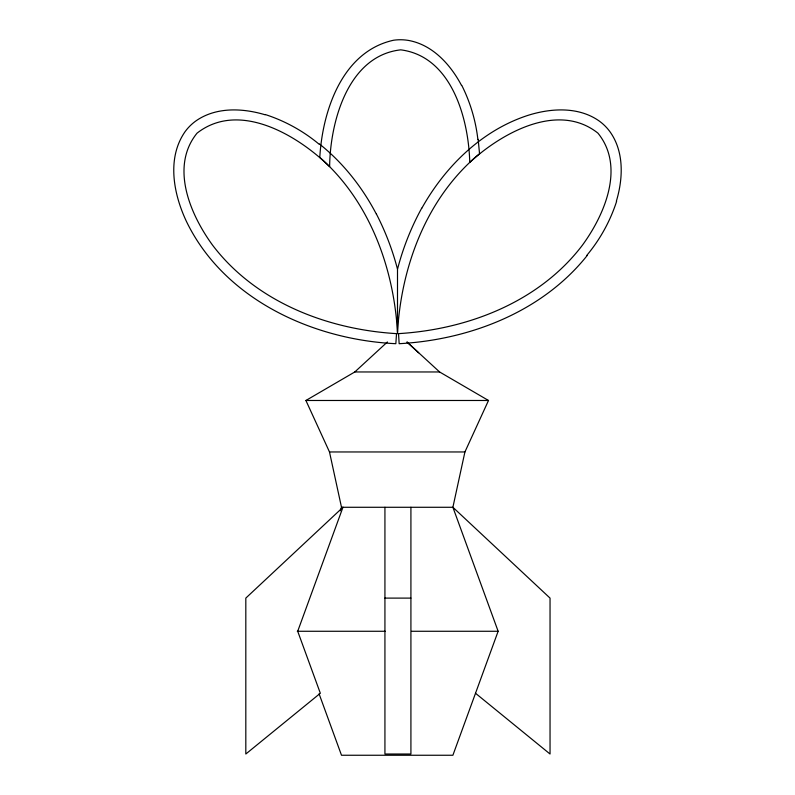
<?xml version="1.0" encoding="UTF-8"?>
<svg xmlns="http://www.w3.org/2000/svg" width="795" height="795" viewBox="0 0 795 795"><rect width="100%" height="100%" fill="white"/><g stroke="black" fill="none" stroke-linecap="round" stroke-linejoin="round"><path stroke-width="1.19" d="M397.858 333.632L396.536 333.632L395.84 343.698C312.445 339.763 223.514 299.039 186.119 220.772C173.38 193.394 166.672 157.867 185.215 131.473A48.296 48.296 0 0 1 195.341 121.337C215.405 106.818 242.386 107.951 265.093 114.768M461.557 85.502C450.507 64.534 432.41 44.48 407.984 40.346A48.296 48.296 0 0 0 393.664 40.217C342.327 51.387 322.512 110.555 319.789 157.41C369.536 201.026 393.843 267.716 397.5 332.598C401.217 265.898 426.975 197.1 479.544 153.733L478.163 139.344M418.657 352.791L406.941 341.959L439.585 371.961L488.498 400.481L464.916 451.958L452.892 507.28L498.137 631.27L452.892 755.25L341.502 755.25L319.093 693.836M616.354 201.224C623.171 178.517 624.313 151.527 609.785 131.473A48.296 48.296 0 0 0 599.659 121.337C578.929 106.371 551.014 108.021 527.751 115.434C481.75 130.41 445.061 166.652 421.807 208.24M340.23 510.758L341.502 507.28L329.488 451.958L305.906 400.481L354.809 371.961L387.413 341.959M587.167 255.543C542.22 311.948 469.696 339.813 399.16 343.698L398.524 333.632C467.897 329.458 539.368 301.881 582.397 245.208C604.717 214.65 625.238 166.771 597.959 133.162C557.951 101.323 501.496 133.162 469.756 162.369C468.613 118.346 451.5 56.346 400.74 49.846C348.17 55.7 330.173 121.397 329.627 166.652C297.658 135.279 239.086 100.259 197.041 133.162C169.762 166.771 190.283 214.65 212.603 245.208C255.632 301.881 327.103 329.458 396.476 333.632M354.809 371.961L439.585 371.961M305.906 400.481L488.498 400.481M329.488 451.958L464.916 451.958M341.502 507.28L452.892 507.28L550.041 598.108L550.041 754.018L475.519 693.26M384.929 598.108L410.916 598.108M297.29 631.27L385.217 631.27M411.562 631.27L498.137 631.27M319.421 143.955C343.182 162.886 362.321 187.272 376.373 214.133M410.916 507.28L410.916 754.018L384.929 754.018L384.929 507.28M397.5 268.849L397.5 332.598M461.786 85.393A161.067 161.067 0 0 1 477.865 139.373M265.182 114.5A162.26 162.26 0 0 1 319.163 144.263M376.442 214.094A266.752 266.752 0 0 1 397.421 268.869M397.599 268.879A265.411 265.411 0 0 1 421.698 208.181M616.632 201.314A162.26 162.26 0 0 1 586.869 255.294M342.953 507.28L297.708 631.27L320.335 693.26L245.814 754.018L245.814 598.108L342.953 507.28"/></g></svg>
